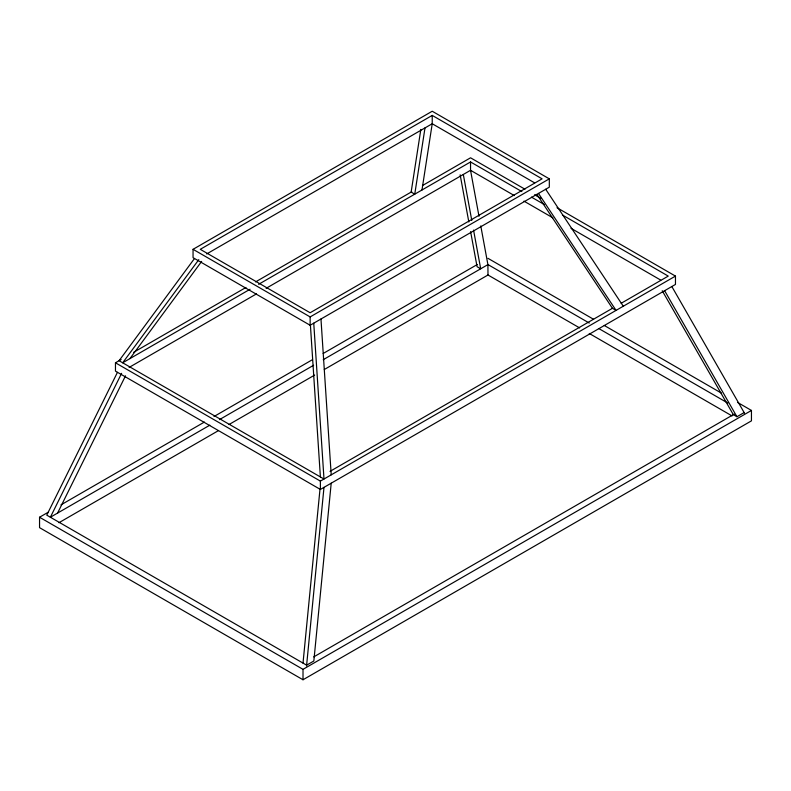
<?xml version="1.0" encoding="UTF-8"?>
<svg xmlns="http://www.w3.org/2000/svg" width="791" height="791" viewBox="0 0 791 791"><rect width="100%" height="100%" fill="white"/><g stroke="black" fill="none" stroke-linecap="round" stroke-linejoin="round"><path stroke-width="1.19" d="M303.012 663.095L320.019 488.947M306.542 665.982L323.994 487.355M331.211 483.182L313.839 661.009L306.621 665.172L46.768 515.149L117.434 372.373M420.832 129.437L411.152 192.084L414.761 194.171L425.004 127.905M421.979 189.998L432.222 123.742L432.222 115.407L542.092 178.845L310.141 312.761L200.271 249.323L432.222 115.407M121.596 373.342L50.377 517.235L209.803 425.192M57.595 513.072L125.522 375.814M194.467 258.548L119.075 360.716L323.994 479.02L313.75 323.173M198.808 259.636L122.684 362.792L250.055 289.259M129.902 358.63L201.636 261.425M193.053 249.323L432.222 111.234L549.31 178.845L549.31 187.18L310.141 325.259L193.053 257.658L193.053 249.323L310.141 316.924L549.31 178.845M206.678 253.951L432.222 123.742L534.627 182.869M556.993 207.707L675.465 276.099L675.465 284.434L320.385 489.441L115.466 371.127L115.466 362.792L121.142 359.519M133.649 352.302L245.952 287.459M255.572 281.903L411.725 191.758M422.424 185.578L470.546 157.795L524.977 189.217M258.617 284.315L470.546 161.957L521.842 191.57M129.111 367.42L256.482 293.886M266.112 288.329L470.546 170.292L514.358 195.595M737.588 402.431L751.45 410.44L751.45 420.852L303.012 679.766L39.55 527.656L39.55 517.235L48.113 512.291M60.956 504.876L204.375 422.078M214.005 416.511L312.465 359.668M323.173 353.488L477.289 264.51M219.433 419.635L313.592 365.274M323.212 359.717L487.988 264.58L589.255 323.044M58.939 522.713L218.365 430.67M229.064 424.49L314.66 375.072M324.29 369.516L487.988 275.001L579.665 327.929M330.015 471.377L612.58 308.233M621.153 303.289L668.247 276.099L562.45 215.023M115.466 362.792L320.385 481.106L675.465 276.099M313.711 656.916L734.206 414.148M662.235 290.742L733.316 414.652L736.925 416.738L744.143 412.566M39.55 517.235L303.012 669.344L751.45 410.44M534.587 194.764L540.985 198.462M531.463 197.127L544.287 204.533M523.978 201.141L552.83 217.802M571.003 228.292L660.762 280.113M487.988 258.331L593.586 319.297M604.255 325.457L721.58 393.196M598.846 328.581L727.829 403.054M589.255 333.466L732.09 415.937M545.701 189.257L623.288 306.226M538.483 193.429L616.06 310.388L612.452 308.302L536.911 194.418M671.836 286.53L744.469 413.139M664.618 290.692L736.925 416.738M479 216.259L470.536 170.302L470.546 161.957M480.78 225.929L487.909 264.629L487.988 275.001M463.318 174.475L471.782 220.422M473.562 230.102L480.691 268.802L477.082 266.715L470.615 231.644M460.154 174.811L468.836 221.974M320.968 319.01L331.211 474.847M310.388 324.775L320.385 476.933M320.385 481.106L320.385 489.441M310.141 316.924L310.141 325.259M303.012 669.344L303.012 679.766"/></g></svg>
